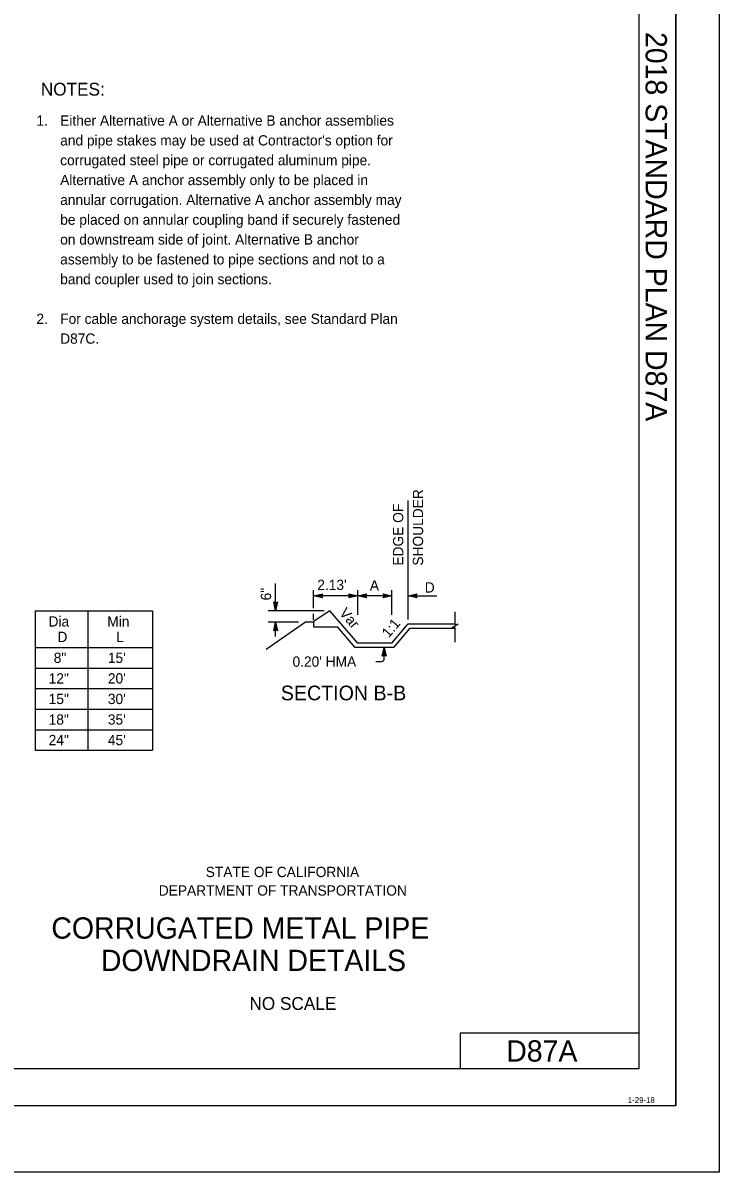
# Model space of a CAD drawing. Extents: x -894 to 866, y -476 to 714.
# Drawn here: x 392 to 866, y -476 to 306 of the extents above; entities that cross this region are included whole.
import ezdxf

# ---------------------------------------------------------------- set-up
doc = ezdxf.new("R2010")
doc.units = 0
for name, color, linetype in [('10 Sheet Format', 7, 'Continuous'), ('56 Stage 3 Anno', 7, 'Continuous'), ('57 Undefined', 7, 'Continuous'), ('60 Nongeo Data', 7, 'Continuous')]:
    doc.layers.add(name, color=color, linetype=linetype)

msp = doc.modelspace()

# ---------------------------------------------------------------- linework, layer by layer
at = {"layer": '10 Sheet Format'}
for p, q in [((836.58, 668.96), (836.58, -431.04)), ((811.55, -406.04), (811.55, 643.96)), ((811.57, -381.94), (689.52, -381.94)), ((689.52, -381.94), (689.52, -406.04)), ((198.77, -406.04), (811.55, -406.04)), ((-863.43, -431.04), (836.58, -431.04)), ((836.58, -431.05), (836.58, -431.05))]:
    msp.add_line(p, q, dxfattribs=at)
for points in [[(-894.04, 713.56), (865.96, 713.56), (865.96, -476.44), (-894.04, -476.44)], [(-863.43, -431.04), (836.58, -431.04), (836.58, 668.96), (-863.43, 668.96)]]:
    msp.add_lwpolyline(points, close=True, dxfattribs=at)
at = {"layer": '56 Stage 3 Anno'}
for p, q in [((654.11, -100.29), (654.11, -19.24)), ((563.89, -94.18), (563.89, -75.68)), ((589.79, -92.37), (589.79, -80.09)), ((589.79, -84.03), (595.79, -82.7)), ((595.79, -85.37), (589.79, -84.03)), ((589.79, -84.03), (589.79, -84.03)), ((619.79, -84.03), (589.79, -84.03)), ((595.57, -85.02), (591.17, -84.03)), ((591.18, -84.03), (595.55, -83.06)), ((592.55, -84.03), (595.38, -83.41)), ((595.34, -84.66), (592.55, -84.03)), ((593.93, -84.03), (595.14, -83.77)), ((595.16, -84.31), (593.93, -84.03)), ((595.79, -82.7), (594.99, -84.03)), ((594.99, -84.03), (595.79, -85.37)), ((595.79, -82.7), (595.79, -82.7)), ((595.79, -85.37), (595.79, -85.37)), ((614.59, -84.03), (613.79, -82.69)), ((613.79, -82.69), (613.79, -82.69)), ((613.79, -82.69), (619.79, -84.03)), ((619.79, -84.03), (613.79, -85.36)), ((613.79, -85.36), (614.59, -84.03)), ((613.79, -85.36), (613.79, -85.36)), ((614, -83.05), (618.41, -84.03)), ((618.4, -84.03), (614.02, -85)), ((617.02, -84.03), (614.2, -84.66)), ((614.24, -83.41), (617.02, -84.03)), ((614.41, -83.75), (615.64, -84.03)), ((615.64, -84.03), (614.43, -84.3)), ((619.79, -97.02), (619.79, -80.09)), ((619.79, -84.03), (625.79, -82.7)), ((643.11, -84.03), (619.79, -84.03)), ((619.79, -84.03), (619.79, -84.03)), ((625.79, -85.37), (619.79, -84.03)), ((619.79, -84.03), (619.79, -84.03)), ((643.11, -84.03), (619.79, -84.03)), ((625.57, -85.02), (621.17, -84.03)), ((621.18, -84.03), (625.55, -83.06)), ((622.55, -84.03), (625.38, -83.41)), ((625.34, -84.66), (622.55, -84.03)), ((623.93, -84.03), (625.14, -83.77)), ((625.16, -84.31), (623.93, -84.03)), ((625.79, -82.7), (624.99, -84.03)), ((624.99, -84.03), (625.79, -85.37)), ((625.79, -82.7), (625.79, -82.7)), ((625.79, -85.37), (625.79, -85.37)), ((637.91, -84.03), (637.11, -82.69)), ((637.11, -82.69), (637.11, -82.69)), ((637.11, -82.69), (643.11, -84.03)), ((643.11, -84.03), (637.11, -85.36)), ((637.11, -85.36), (637.91, -84.03)), ((637.11, -85.36), (637.11, -85.36)), ((637.33, -83.05), (641.73, -84.03)), ((641.72, -84.03), (637.34, -85)), ((640.35, -84.03), (637.52, -84.66)), ((637.56, -83.41), (640.35, -84.03)), ((637.74, -83.75), (638.96, -84.03)), ((638.96, -84.03), (637.76, -84.3)), ((643.11, -97.02), (643.11, -80.09)), ((643.11, -84.03), (643.11, -84.03)), ((654.11, -84.03), (660.11, -82.7)), ((654.11, -84.03), (673.76, -84.03)), ((660.11, -85.37), (654.11, -84.03)), ((654.11, -84.03), (654.11, -84.03)), ((659.89, -85.02), (655.49, -84.03)), ((655.5, -84.03), (659.87, -83.06)), ((656.87, -84.03), (659.7, -83.41)), ((659.66, -84.66), (656.87, -84.03)), ((658.25, -84.03), (659.46, -83.77)), ((659.48, -84.31), (658.25, -84.03)), ((660.11, -82.7), (659.31, -84.03)), ((659.31, -84.03), (660.11, -85.37)), ((660.11, -82.7), (660.11, -82.7)), ((660.11, -85.37), (660.11, -85.37)), ((563.89, -94.18), (562.56, -88.18)), ((562.56, -88.18), (562.56, -88.18)), ((562.56, -88.18), (563.89, -88.98)), ((563.88, -92.79), (562.92, -88.42)), ((563.89, -91.42), (563.26, -88.59)), ((563.89, -90.04), (563.62, -88.83)), ((563.89, -88.98), (565.23, -88.18)), ((565.23, -88.18), (563.89, -94.18)), ((564.87, -88.4), (563.89, -92.8)), ((564.51, -88.63), (563.89, -91.42)), ((564.16, -88.81), (563.89, -90.04)), ((565.23, -88.18), (565.23, -88.18)), ((596.94, -94.18), (558.89, -94.18)), ((563.89, -94.18), (563.89, -94.18)), ((589.79, -100.5), (589.79, -96.33)), ((579.46, -101.93), (558.89, -101.93)), ((562.55, -107.93), (563.89, -101.93)), ((563.89, -107.13), (562.55, -107.93)), ((562.55, -107.93), (562.55, -107.93)), ((562.9, -107.71), (563.89, -103.31)), ((563.26, -107.48), (563.88, -104.69)), ((563.61, -107.3), (563.88, -106.07)), ((563.88, -104.69), (564.51, -107.52)), ((563.88, -106.07), (564.15, -107.28)), ((563.89, -111.74), (563.89, -101.93)), ((563.89, -101.93), (563.89, -101.93)), ((563.89, -101.93), (565.22, -107.93)), ((563.89, -103.32), (564.86, -107.69)), ((565.22, -107.93), (563.89, -107.13)), ((565.22, -107.93), (565.22, -107.93)), ((636.57, -125.22), (637.91, -119.22)), ((637.91, -124.42), (636.57, -125.22)), ((636.93, -125), (637.91, -120.6)), ((637.29, -124.77), (637.91, -121.98)), ((637.63, -124.59), (637.91, -123.36)), ((637.91, -126.78), (637.91, -119.22)), ((637.91, -119.22), (637.91, -119.22)), ((637.91, -119.22), (639.24, -125.22)), ((637.91, -120.61), (638.88, -124.98)), ((637.91, -121.98), (638.53, -124.8)), ((637.91, -123.36), (638.17, -124.57)), ((639.24, -125.22), (637.91, -124.42)), ((632.21, -128.78), (635.91, -128.78)), ((636.57, -125.22), (636.57, -125.22)), ((639.24, -125.22), (639.24, -125.22))]:
    msp.add_line(p, q, dxfattribs=at)
msp.add_arc((635.91, -126.78), 2, 270, 0, dxfattribs=at)
at = {"layer": '60 Nongeo Data'}
for p, q in [((400.12, -94.26), (400.12, -189.26)), ((400.12, -94.26), (480.07, -94.26)), ((436.05, -94.26), (436.05, -189.26)), ((480.07, -94.26), (480.07, -189.26)), ((594.29, -98.67), (589.79, -101.62)), ((589.79, -101.62), (589.79, -105.18)), ((589.79, -101.62), (589.79, -105.18)), ((600.79, -94.18), (594.29, -98.67)), ((619.79, -116.18), (600.79, -94.18)), ((686.11, -103.52), (686.11, -94.95)), ((584.12, -101.93), (557.4, -120.57)), ((589.79, -101.93), (584.12, -101.93)), ((589.79, -105.18), (606.03, -105.18)), ((589.79, -105.18), (604.07, -105.18)), ((618.12, -119.18), (606.03, -105.18)), ((643.11, -116.18), (654.11, -103.18)), ((644.5, -119.18), (655.5, -106.18)), ((654.11, -103.18), (686.11, -103.18)), ((655.5, -106.18), (686.11, -106.18)), ((686.11, -115.69), (686.11, -105.57)), ((626.36, -116.18), (619.79, -116.18)), ((643.11, -116.18), (626.36, -116.18)), ((400.12, -119.26), (480.07, -119.26)), ((644.5, -119.18), (618.12, -119.18)), ((400.12, -133.26), (480.07, -133.26)), ((400.12, -147.26), (480.07, -147.26)), ((400.12, -161.26), (480.07, -161.26)), ((400.12, -175.26), (480.07, -175.26)), ((400.12, -189.26), (480.07, -189.26)), ((400.12, -189.26), (479.34, -189.26))]:
    msp.add_line(p, q, dxfattribs=at)
msp.add_lwpolyline([(686.11, -103.52), (688.27, -103.25), (684.17, -105.81), (686.11, -105.57)], dxfattribs=at)

# ---------------------------------------------------------------- texts
at = {"layer": '10 Sheet Format'}
msp.add_text('2018 STANDARD PLAN D87A', height=14.5, rotation=270, dxfattribs=at).set_placement((815.95, 299.93))
for s, height, p in [('STATE OF CALIFORNIA', 7, (516.26, -275.6)), ('DEPARTMENT OF TRANSPORTATION', 7, (484.26, -288.21)), ('CORRUGATED METAL PIPE', 14.5, (411.08, -317.53)), ('DOWNDRAIN DETAILS', 14.5, (444.82, -339.57)), ('NO SCALE', 8.75, (546.03, -366.03)), ('1-29-18', 4, (803.79, -429.46))]:
    msp.add_text(s, height=height, dxfattribs=at).set_placement(p)
at = {"layer": '57 Undefined'}
for s, height, p in [('NOTES:', 8.75, (403.93, 256.57)), ('1.', 7, (400.91, 236.12)), ('Either Alternative A or Alternative B anchor assemblies', 7, (417.11, 236.12)), ("and pipe stakes may be used at Contractor's option for", 7, (417.11, 222.62)), ('corrugated steel pipe or corrugated aluminum pipe.', 7, (417.11, 209.12)), ('Alternative A anchor assembly only to be placed in', 7, (417.11, 195.62)), ('annular corrugation. Alternative A anchor assembly may', 7, (417.11, 182.12)), ('be placed on annular coupling band if securely fastened', 7, (417.11, 168.62)), ('on downstream side of joint. Alternative B anchor', 7, (417.11, 155.12)), ('assembly to be fastened to pipe sections and not to a', 7, (417.11, 141.62)), ('band coupler used to join sections.', 7, (417.11, 128.12)), ('2.', 7, (400.91, 101.12)), ('For cable anchorage system details, see Standard Plan', 7, (417.11, 101.12)), ('D87C.', 7, (417.11, 87.62)), ("2.13'", 7, (592.27, -80.07)), ('A', 7, (628.07, -80.47)), ('D', 7, (665.46, -81.86)), ('Dia', 7, (409.17, -105.01)), ('Min', 7, (449.19, -105.01)), ('D', 7, (415.25, -115.51)), ('L', 7, (455.24, -115.51)), ('8"', 7, (412.73, -129.76)), ("15'", 7, (449.58, -129.76)), ("0.20' HMA", 7, (575.39, -132.33)), ('12"', 7, (409.26, -143.76)), ("20'", 7, (449.58, -143.76)), ('SECTION B-B', 10, (567.42, -155.21)), ('15"', 7, (409.26, -157.76)), ("30'", 7, (449.58, -157.76)), ('18"', 7, (409.26, -171.76)), ("35'", 7, (449.58, -171.76)), ('24"', 7, (409.26, -185.76)), ("45'", 7, (449.58, -185.76))]:
    msp.add_text(s, height=height, dxfattribs=at).set_placement(p)
for s, rotation, p in [('SHOULDER', 90, (664.36, -63.49)), ('EDGE OF', 90, (650.86, -63.49)), ('6"', 90, (560.78, -87.17)), ('Var', 310.81508, (606.89, -96.02)), ('1:1', 49.76364, (640.88, -113.15))]:
    msp.add_text(s, height=7, rotation=rotation, dxfattribs=at).set_placement(p)
at = {"layer": '60 Nongeo Data'}
msp.add_text('D87A', height=14.5, dxfattribs=at).set_placement((720.98, -401.24))

doc.saveas('drawing.dxf')
